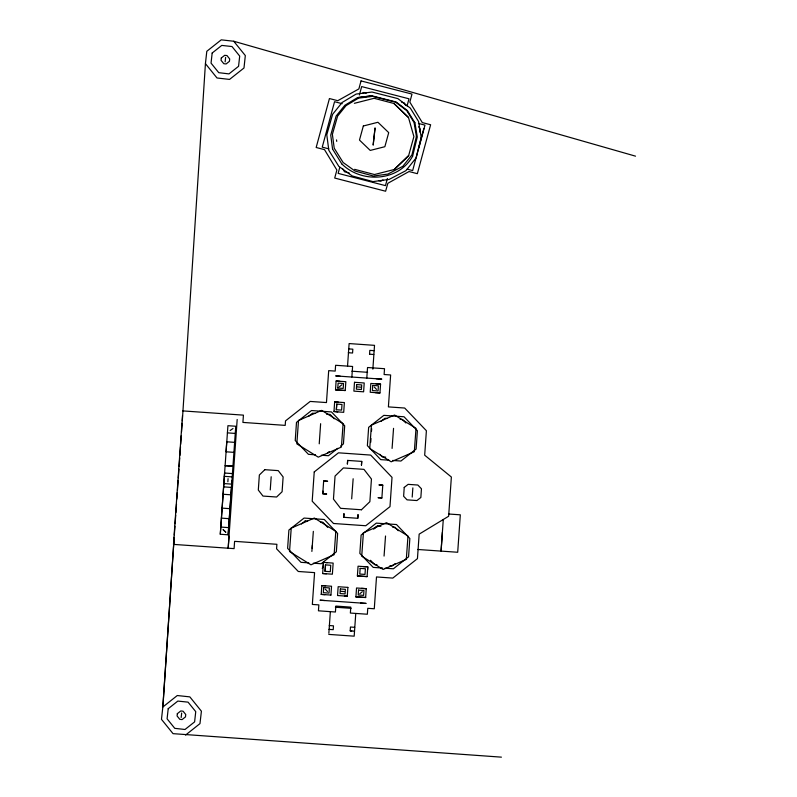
<?xml version="1.0" encoding="UTF-8"?>
<svg xmlns="http://www.w3.org/2000/svg" width="797" height="797" viewBox="0 0 797 797"><rect width="100%" height="100%" fill="white"/><g stroke="black" fill="none" stroke-linecap="round" stroke-linejoin="round"><path stroke-width="1.2" d="M322.964 491.111L322.875 493.781L326.67 494.03L322.765 493.761L323.652 480.98L327.567 481.249L323.652 480.98M635.528 156.162L233.74 41.245L221.247 39.85L206.802 51.287L205.427 63.65L182.324 420.736M343.716 517.303L343.965 513.557L343.696 517.293L357.793 518.289L358.032 514.543L357.773 518.279M174.164 537.288L162.847 706.969L161.472 719.332L173.049 733.658L501.413 757.15M173.995 539.748L162.867 706.989L177.283 695.532L189.835 696.877L201.412 711.203L199.977 723.616L185.571 735.073M231.937 480.521L228.171 534.817L220.291 534.249L227.922 425.698L235.763 426.246L228.131 534.797M229.018 536.172L228.181 548.206L237.177 419.481M312.155 548.396L312.384 545.158M323.433 562.403L322.675 573.521L332.379 574.189L333.156 563.09L323.433 562.403L323.164 566.607L322.227 568.381M367.606 569.716L367.796 566.886L358.062 566.199L357.385 575.942L367.118 576.629L367.786 566.876M442.375 532.356L441.07 551.076L443.281 519.485M182.493 415.655L173.487 544.391L234.089 548.625L234.597 541.342L276.888 544.301L276.579 548.794L298.287 571.479L314.576 572.625L312.344 604.435L318.85 604.893L318.441 610.811L335.417 612.006L335.836 606.079L350.78 607.125L350.371 613.052L367.347 614.238L367.766 608.31L374.281 608.769L376.503 576.948L392.791 578.094L417.449 558.647L419.162 534.139L448.641 516.247L451.371 477.024L424.681 455.187L426.395 430.719L404.687 408.034L388.398 406.898L390.63 374.969L384.114 374.52L384.523 368.702L367.537 367.517L366.799 378.087M174.344 534.827L174.941 526.209M175.111 523.749L175.719 515.141M175.888 512.67L176.496 504.063M176.834 499.131L177.303 492.456M177.462 490.225L178.159 480.302M178.329 477.821L178.936 469.134M179.106 466.653L179.714 457.966M179.893 455.486L180.501 446.798M180.67 444.318L181.278 435.63M181.537 431.904L182.144 423.217M220.291 534.249L223.608 486.877M227.862 481.777L228.072 478.668M270.253 489.916L271.179 476.755M319.228 443.809L320.633 423.695M313.341 531.35L311.876 551.434M324.987 594.662L321.211 594.403L321.819 585.566L331.542 586.243L330.934 595.07M334.66 401.897L333.973 411.631L343.706 412.318L344.384 402.575L334.66 401.897L338.446 402.166M336.115 381.016L335.517 389.853L345.231 390.53L345.838 381.693L336.115 381.016L339.901 381.285M325.056 571.329L325.505 564.884L330.745 565.252L330.297 571.698L325.056 571.329L325.515 564.884M336.354 409.738L336.752 404.089L341.993 404.458L341.594 410.116L336.354 409.738L336.762 404.089M337.798 388.029L338.127 383.118L343.537 383.506L343.198 388.408L337.789 388.019M328.852 633.207L330.347 611.767M347.532 366.212L349.116 343.567L374.52 345.35L372.857 369.17M351.856 377.041L352.593 366.471L335.607 365.285L335.208 371.093L328.693 370.645L326.461 402.565L310.192 401.429L285.525 420.886L285.206 425.379L242.916 422.42L243.424 415.137L182.822 410.903M347.641 460.397L347.382 464.143L347.661 460.417L361.738 461.403L361.449 465.119L361.738 461.403M347.881 587.389L338.157 586.712L337.539 595.538L347.263 596.206L347.881 587.379M351.776 630.965L350.202 630.855L350.461 627.02L354.685 627.319M369.549 354.207L369.808 350.371L374.032 350.67M355.92 596.823L356.538 587.987L366.261 588.664L365.664 597.511L355.92 596.814L365.664 597.511M355.761 613.541L354.177 636.175L328.762 634.392M370.735 442.245L370.984 438.549M371.502 431.167L371.671 428.706M379.94 392.951L370.216 392.273L370.834 383.447L380.558 384.124L379.96 392.961L375.238 392.632M381.902 497.966L378.017 497.687L381.883 497.956L382.779 485.174L378.914 484.905L382.799 485.184M412.208 497.099L412.856 487.884M225.133 61.877L225.621 57.424M181.178 717.479L181.676 713.016M412.617 156.172L417.279 137.014L414.908 122.728M418.853 147.853L424.98 125.129L418.425 123.435M339.761 167.4L338.137 173.377L385.459 185.631L387.392 178.498M359.397 94.982L361.669 86.584L408.991 98.798L407.048 105.991M419.75 132.043L420.398 129.642L418.604 126.743M423.855 128.526L412.667 170.568L407.187 169.153M412.647 156.172C398.56 181.567 361.589 183.599 341.774 163.893M264.823 469.692L259.354 475.002L258.308 490.045L262.97 496.063L276.599 497.019L282.098 491.739L283.124 476.945L278.233 470.619L264.813 469.682M354.645 169.333L374.47 174.533L394.236 169.512L408.642 155.614L413.892 136.586L408.482 117.498L393.957 103.49L374.112 98.29L354.366 103.321M394.236 169.512L408.672 155.624M361.44 509.771L369.868 501.692L371.442 479.037L363.95 469.363L343.407 467.929L335.049 476.068L333.455 499.101L340.588 508.317L361.449 509.771M339.373 386.774L341.913 384.732M308.718 416.183L312.504 413.205L314.855 413.364M327.408 453.055L329.31 451.56M337.798 448.332L328.414 455.725L321.36 455.226M340.608 446.101L343.437 443.889L344.693 425.747L331.472 411.929L311.507 410.535L296.494 422.37L295.229 440.522L308.449 454.33L315.492 454.828M381.135 421.244L384.921 418.266L387.272 418.425M301.376 523.958L305.171 520.979M377.38 526.02L373.594 529.009L377.389 526.03L380.906 526.269M395.133 563.648L392.283 565.88L389.942 565.711M359.786 593.745L362.336 591.703M230.114 430.539L232.993 428.537M407.416 110.594L396.149 101.996L371.791 95.809L357.514 97.632L344.842 105.284L336.135 116.023L330.745 135.082L332.558 149.089M362.097 93.488L363.9 92.482L366.301 93.1M382.968 179.963L380.817 181.158L378.475 180.55M357.544 97.632L371.82 95.819M340.259 376.224L335.686 375.905L381.813 379.133L376.204 378.734M337.759 411.91L334.023 411.282M326.342 562.622L327.218 562.682M322.675 573.521L326.441 573.78M321.829 585.576L325.594 585.835M324.568 600.51L319.995 600.201L366.122 603.419L360.523 603.02M348.608 348.887L352.832 349.186L352.563 353.021L348.339 352.712M369.539 354.197L373.763 354.496M351.875 371.203L367.606 372.309M357.325 386.924L360.742 387.163M335.497 389.843L345.221 390.52M326.591 414.181L330.117 414.43L334.282 418.784M400.174 419.332L402.535 419.501L405.862 422.978M227.384 432.871L235.245 433.429M234.617 442.355L226.746 441.797L226.049 451.789L233.91 452.357M385.738 457.139L382.211 456.88L379.711 454.27M389.056 460.208L380.737 459.62L367.377 445.653L368.652 427.322L383.835 415.357L404.019 416.771L417.389 430.729L416.104 449.07L400.921 461.035L392.612 460.447M232.415 473.587L224.565 473.029L223.598 486.867L231.449 487.425M224.306 476.337L232.176 476.895M223.798 483.56L231.668 484.128M223.09 494.26L230.941 494.807M448.472 513.995L460.317 514.822L457.697 552.261L417.718 549.472M222.114 508.117L229.974 508.675M305.161 520.969L307.512 521.138M320.424 522.035L322.775 522.204L327.776 527.425M392.642 527.086L394.993 527.255L398.331 530.742M221.407 518.13L229.287 518.688M220.789 527.056L228.659 527.624M377.031 564.814L374.68 564.645L370.515 560.291M308.837 562.881L300.987 562.333L287.617 548.366L288.903 530.035L304.085 518.07L324.269 519.485L337.629 533.442L336.344 551.773L321.161 563.738L313.321 563.19M382.699 568.052L373.205 567.384L359.836 553.417L361.121 535.086L376.304 523.121L396.488 524.536L409.847 538.493L408.562 556.824L393.379 568.789L385.071 568.211M357.375 575.932L367.098 576.61M340.986 591.324L344.404 591.563M321.201 594.393L330.924 595.07M344.443 596.017L347.263 596.216M335.378 607.234L351.108 608.33M329.261 625.535L333.485 625.844L333.216 629.67L328.992 629.371M350.192 630.845L354.416 631.154M375.855 383.805L380.577 384.134M363.073 566.557L366.212 566.777M361.549 588.345L366.271 588.684M393.957 103.49L408.482 117.498M401.728 102.245L404.129 102.863L405.673 105.453M342.192 103.69L334.551 101.717L322.237 147.156L328.782 148.85M349.235 172.979L344.523 171.763L342.77 168.864M233.74 41.245L245.317 55.561L243.992 67.994L229.546 79.421L217.003 77.976L205.457 63.67M374.221 386.983L376.513 389.364M393.549 428.338L392.084 448.412M353.151 478.758L351.686 498.862M385.529 536.002L384.064 556.077M325.226 589.122L327.487 591.484M332.588 149.089L341.803 163.893M407.387 110.594L414.868 122.718M336.533 139.913L336.733 141.388M314.237 471.924L312.195 501.203L333.525 523.49L365.753 525.741L389.982 506.643L392.024 477.363L370.685 455.077L338.466 452.816L314.237 471.924M323.692 587.528L323.343 592.689L329.022 593.088L329.38 587.927L323.692 587.528M354.496 382.301L353.888 391.128L363.611 391.815L364.219 382.978L354.506 382.301M340.339 588.973L340.02 593.566L345.061 593.924L345.38 589.332L340.339 588.973M356.677 384.572L356.359 389.165L361.4 389.524L361.718 384.921L356.677 384.572M372.717 385.409L372.368 390.57L378.047 390.968L378.396 385.808L372.717 385.409M358.54 590.099L358.212 595L363.611 595.379L363.95 590.467L358.54 590.099M360.154 568.391L359.766 574.049L364.996 574.408L365.385 568.749L360.154 568.391M404.228 487.425L403.621 496.262L407.048 499.849L416.921 500.546L420.856 497.487L421.454 488.8L417.857 485.034L408.134 484.357L404.228 487.425M298.526 420.467L296.823 443.849L318.262 457.149L341.405 447.067L343.108 423.685L321.649 410.375L298.526 420.467M291.234 528.132L289.53 551.514L310.969 564.814L334.112 554.732L335.816 531.35L314.357 518.04L291.234 528.132M363.412 532.775L361.718 556.157L383.158 569.457L406.301 559.374L407.994 535.992L386.535 522.683L363.412 532.775M371.432 425.12L369.738 448.502L391.178 461.802L414.32 451.72L416.014 428.338L394.555 415.028L371.432 425.12M212.171 53.02L211.046 63.132L218.757 72.676L228.978 73.892L238.562 66.31L239.698 56.079L231.997 46.545L221.775 45.409L212.171 53.02M221.297 58.002L221.038 60.273L223.798 63.69L226.099 63.959L229.436 61.319L229.695 58.938L226.986 55.571L224.684 55.322L221.297 58.002M168.207 708.702L167.091 718.824L174.782 728.348L185.004 729.484L194.607 721.883L195.743 711.651L188.062 702.147L177.831 701.081L168.207 708.702M177.332 713.684L177.083 715.965L179.803 719.322L182.095 719.581L185.482 716.902L185.751 714.51L183.081 711.203L180.77 710.964L177.332 713.684M375.038 128.098L373.175 144.924L375.038 128.098M416.423 136.496L411.949 154.867L402.854 166.294L387.93 174.065L373.494 176.057L355.004 171.006L343.138 162.518L334.212 148.182L332.389 134.364L337.579 116.143L346.087 105.612L358.52 98.131L372.637 96.327L395.651 102.175L406.749 110.644L414.071 122.509L416.423 136.496M421.205 137.174L416.173 157.816L405.942 170.648L389.185 179.385L372.966 181.616L352.194 175.938L338.855 166.414L328.822 150.304L326.78 134.783L332.608 114.31L342.162 102.474L356.139 94.066L372 92.044L397.852 98.609L410.325 108.123L418.555 121.463L421.205 137.174M361.041 80.915L358.869 88.925L337.759 100.701L329.44 98.549L316.17 147.485L324.499 149.647L336.872 170.06L334.71 178.05L385.609 191.23L387.85 183.29L409.03 171.534L417.349 173.686L430.619 124.75L422.3 122.589L409.837 102.086L411.999 94.076L361.041 80.915M363.332 125.996L359.477 140.073L370.236 150.424L384.861 146.708L388.717 132.631L377.937 122.27L363.332 125.996M232.933 466.215L225.093 465.667L232.943 466.215M223.18 529.736L225.75 532.117L223.18 529.736"/></g></svg>
